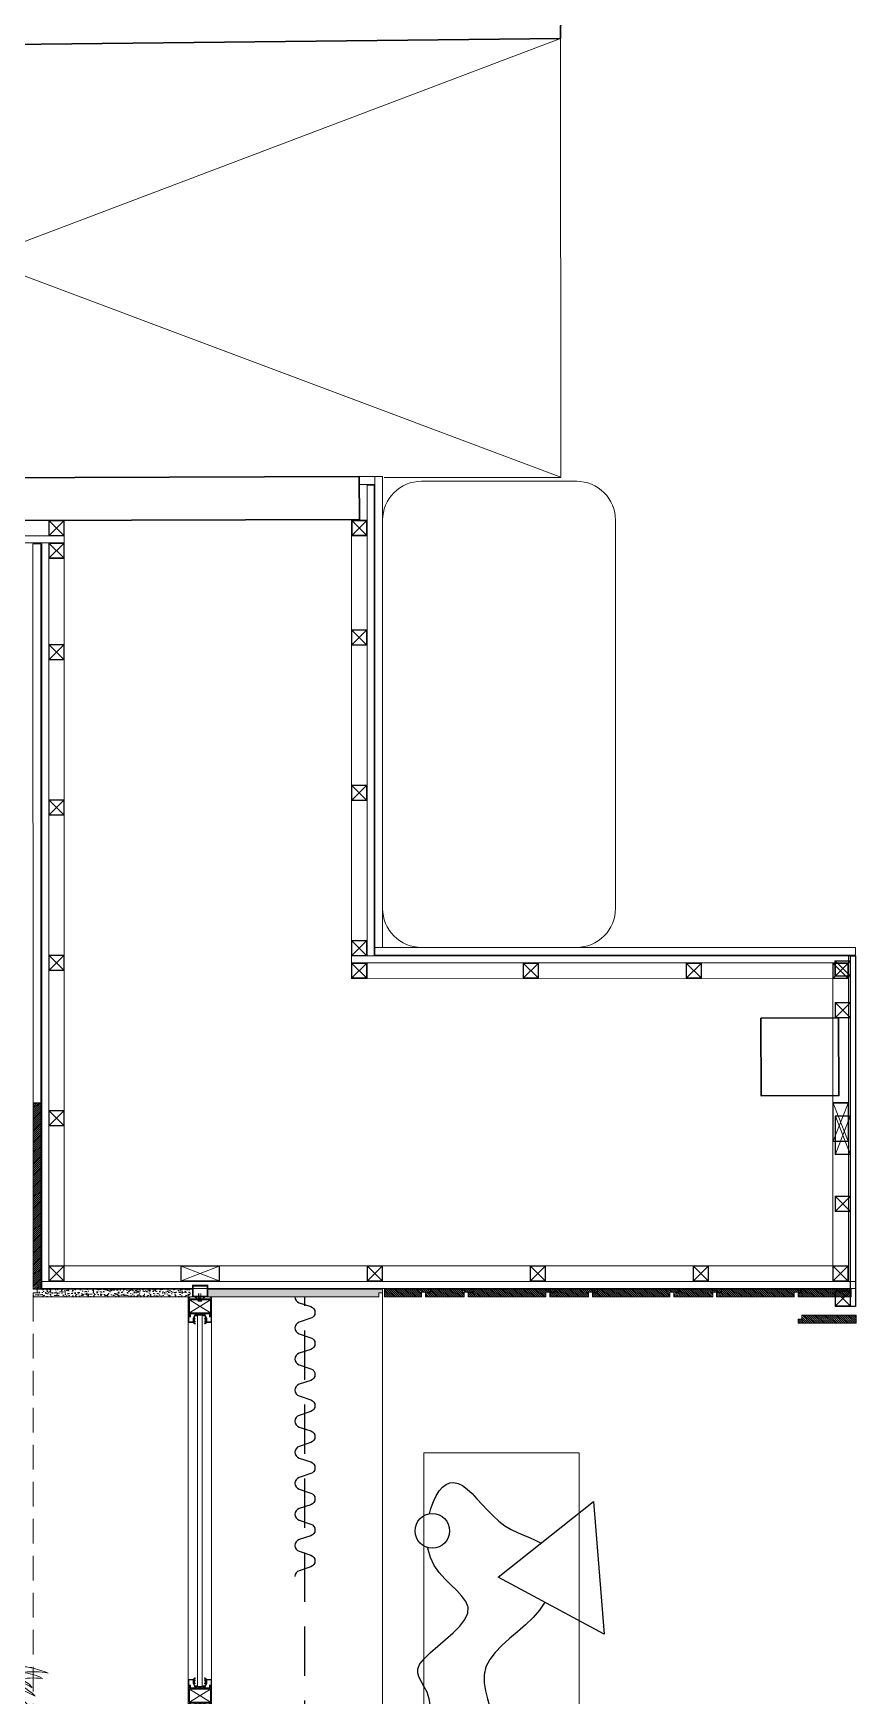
# Model space of a CAD drawing. Header units: centimetres. Extents: x 5488 to 20269, y -31398 to -19684.
# Drawn here: x 17131.7 to 17343.6, y -23240.3 to -22812.2 of the extents above; entities that cross this region are included whole.
import ezdxf

# ---------------------------------------------------------------- set-up
doc = ezdxf.new("R2010")
doc.units = ezdxf.units.CM
doc.set_wipeout_variables(frame=1)
doc.linetypes.add('HIDDEN', pattern=[9.525, 6.35, -3.175])
doc.linetypes.add('HIDDENX2', pattern=[19.05, 12.7, -6.35])
for name, color, linetype in [('0-LNS-VLF-PERDE', 10, 'Continuous'), ('GOR2', 113, 'Continuous'), ('xxx_Autoxxx_Auto_Duvar_Alcipan', 51, 'Continuous')]:
    doc.layers.add(name, color=color, linetype=linetype)
for name, color, linetype, lineweight in [('CRC_olcu_dıs', 201, 'Continuous', 20), ('xxx_Auto_DIMENSION_INTERIOR', 33, 'Continuous', 0), ('xxx_Auto_Dograma_Metal', 157, 'Continuous', 0), ('xxx_Auto_Duvar_Duvar Plan Kesit', 7, 'Continuous', 30), ('xxx_Auto_Element_Dograma Cam', 140, 'Continuous', 9), ('xxx_Auto_Element_Dograma Metal', 211, 'Continuous', 20), ('xxx_Auto_Kaplama_Ahşap', 34, 'Continuous', 0), ('xxx_Auto_Kaplama_Ahşap Tarama', 16, 'Continuous', 5), ('xxx_Auto_Kaplama_Aluminyum', 133, 'Continuous', 13), ('xxx_Auto_Kaplama_Doğal Taş', 43, 'Continuous', 13), ('xxx_Auto_Kaplama_Mermer', 43, 'Continuous', 13), ('xxx_Auto_Kaplama_Tavan Alcipan', 8, 'Continuous', 13), ('xxx_Auto_Konstruksiyon_Metal', 141, 'Continuous', 0), ('xxx_Auto_Merdiven_Merdiven', 163, 'Continuous', 15), ('xxx_Auto_Mobilya_Ahsap', 34, 'Continuous', 20), ('xxx_Auto_Tasiyici_Betonarme', 1, 'Continuous', 30), ('xxx_Auto_Tefris_Silik', 252, 'Continuous', 13), ('xxx_Auto_Tefris_Tefris', 32, 'Continuous', 15)]:
    doc.layers.add(name, color=color, linetype=linetype, lineweight=lineweight)
doc.layers.add('wipeout', color=7, linetype='Continuous', true_color=0xffffff)
doc.layers.add('xxx_Auto_Kaplama_Mermer Tarama', color=7, linetype='Continuous', lineweight=0, true_color=0xadadad)
doc.layers.add('xxx_Auto_LANDSCAPE', color=7, linetype='Continuous', lineweight=0, true_color=0x496639)
pattern_1 = [(135, (-4923.49118, -1944.45946), (-0.2499999996, -0.2499999996), [])]
pattern_2 = [(135, (-4827.79118, -1944.45946), (-0.2499999996, -0.2499999996), [])]
pattern_3 = [(320, (37552.2731, -17201.9551), (-0.15939086, -1.82184669), [0.1905, -2.0955]), (265, (37552.273, -17201.9551), (1.91056845, 0.35243421), [0.1524, -1.67640584]), (10.451445, (37552.2598, -17202.107), (1.75117752, -1.46941247), [0.16190009, -1.78090245]), (316.1842, (37552.781, -17201.9551), (-0.42042328, -2.7107904), [0.28575, -3.14325]), (6.635558, (37552.746, -17202.181), (2.47426125, -2.37404134), [0.24285023, -2.67135608]), (261.184151, (37552.781, -17201.955), (2.47426125, -2.37404134), [0.22859967, -2.51459732]), (291, (37552.6541, -17202.2091), (-1.02265198, -1.51614391), [0.1905, -2.0955]), (236, (37552.654, -17202.2091), (1.84187966, -0.61802028), [0.1524, -1.6764]), (341.451445, (37552.5689, -17202.3355), (0.81922769, -2.1341642), [0.16190009, -1.78089938]), (307.5, (37552.2731, -17201.9551), (0.845550389, -0.030886033), [0, -1.65608, 0, -1.7018, 0, -1.68275]), (277.5, (37552.2731, -17201.9551), (1.00180575, -0.668196625), [0, -0.97028, 0, -1.61798, 0, -0.64135]), (237.5, (37552.2731, -17201.3887), (-0.05728744, -1.355905952), [0, -0.635, 0, -1.9812, 0, -2.6289]), (227.5, (37552.2731, -17201.1347), (0.25426491, -1.481291814), [0, -0.8255, 0, -1.31572, 0, -1.8669])]

# ---------------------------------------------------------------- blocks, each defined once
blk = doc.blocks.new('dkm_20_20')
at = {"layer": 'xxx_Auto_Tasiyici_Betonarme'}
blk.add_lwpolyline([(-10, 10), (10, 10), (10, -10), (-10, -10)], close=True, dxfattribs=at)
blk = doc.blocks.new('A$Cb3d25d0a')
at = {"layer": 'xxx_Auto_Konstruksiyon_Metal', "lineweight": 20}
h = blk.add_hatch(color=256, dxfattribs=at)
h.dxf.hatch_style = 1
h.paths.add_polyline_path([(2, 2), (2, -2), (-2, -2), (-2, 2)])
h.paths.add_polyline_path([(1.88, 1.88), (-1.88, 1.88), (-1.88, -1.88), (1.88, -1.88)], flags=16)
for points in [[(2, -2), (2, 2), (-2, 2), (-2, -2)], [(1.88, -1.88), (1.88, 1.88), (-1.88, 1.88), (-1.88, -1.88)]]:
    blk.add_lwpolyline(points, close=True, dxfattribs=at)
for points in [[(1.88, -1.88), (-1.88, 1.88)], [(1.88, 1.88), (-1.88, -1.88)]]:
    blk.add_lwpolyline(points, dxfattribs=at)
blk = doc.blocks.new('2411-X')
for p, q in [((1.5, 17), (0, 17)), ((0, 17), (0, 0)), ((0, 0), (15, 0)), ((1.5, 16.5), (1.5, 17)), ((4.1, 16.5), (1.5, 16.5)), ((1.5, 1.5), (1.5, 15)), ((1.5, 15), (4.6, 15)), ((12.5, 1.5), (1.5, 1.5)), ((3.1, 19.8), (4.8, 21.6)), ((4.1, 19.2), (3.1, 19.8)), ((4.1, 19.2), (4.1, 16.5)), ((5.6, 16), (5.6, 21.2)), ((17.5, 21.5), (12.5, 10.1)), ((12.5, 9.5), (12.5, 10.1)), ((12.5, 9.5), (12.5, 1.5)), ((18, 19.2), (14, 9.5)), ((14, 1.5), (14, 9.5)), ((15, 1.5), (14, 1.5)), ((15, 1.5), (15, 0)), ((19, 19.2), (18, 19.2)), ((19, 19.2), (18.5, 21.5))]:
    blk.add_line(p, q)
for centre, radius, start, end in [((4.6, 16), 1, 270, 0), ((5.1, 21.2), 0.498, 359.4768, 127.3931), ((18, 21.5), 0.5, 0, 180)]:
    blk.add_arc(centre, radius, start, end)
blk = doc.blocks.new('Alm frame 1')
at = {"layer": 'xxx_Auto_Element_Dograma Metal'}
for p, q in [((5460.98, -20303.61), (5457.63, -20298.16)), ((5457.63, -20303.61), (5460.98, -20298.16)), ((5457.72, -20300.68), (5455.94, -20300.68)), ((5457.72, -20301.2), (5455.94, -20301.2)), ((5457.72, -20300.64), (5455.97, -20300.64)), ((5457.72, -20301.24), (5455.97, -20301.24)), ((5457.05, -20300.64), (5457.13, -20301.24)), ((5457.15, -20300.64), (5457.23, -20301.24)), ((5457.24, -20300.64), (5457.32, -20301.24)), ((5457.34, -20300.64), (5457.42, -20301.24)), ((5457.44, -20300.64), (5457.52, -20301.24)), ((5457.54, -20300.64), (5457.62, -20301.24)), ((5457.64, -20300.64), (5457.72, -20301.24)), ((5457.92, -20300.44), (5457.72, -20300.64)), ((5457.72, -20301.24), (5457.72, -20300.64)), ((5457.92, -20301.44), (5457.72, -20301.24)), ((5457.92, -20300.44), (5457.92, -20301.44)), ((5457.92, -20300.44), (5457.97, -20300.44)), ((5457.92, -20301.44), (5457.97, -20301.44)), ((5457.97, -20300.44), (5457.97, -20301.44)), ((5461.25, -20301.68), (5461.25, -20300.1)), ((5461.25, -20301.68), (5461.58, -20300.1)), ((5461.58, -20301.68), (5461.25, -20300.1)), ((5461.58, -20300.1), (5461.25, -20300.1)), ((5461.25, -20301.68), (5461.58, -20301.68)), ((5461.58, -20301.68), (5461.58, -20300.1))]:
    blk.add_line(p, q, dxfattribs=at)
blk.add_lwpolyline([(5456.84, -20299.03, 0.414214), (5456.64, -20298.83), (5454.04, -20298.83, 0.414214), (5453.84, -20299.03), (5453.84, -20302.63, 0.414214), (5454.04, -20302.83), (5456.64, -20302.83, 0.414214), (5456.84, -20302.63)], format="xyb", close=True, dxfattribs=at)
for points in [[(5456.64, -20299.03), (5456.64, -20302.63), (5454.04, -20302.63), (5454.04, -20299.03)], [(5460.98, -20298.16), (5457.63, -20298.16), (5457.63, -20303.61), (5460.98, -20303.61)], [(5463.09, -20299.3), (5462.99, -20299.28), (5462.83, -20299.32), (5462.67, -20299.4), (5462.34, -20299.62), (5462.3, -20299.66), (5462.32, -20299.68), (5462.34, -20299.68), (5462.75, -20299.49), (5462.85, -20299.48), (5462.97, -20299.51), (5463.02, -20299.56), (5463.07, -20299.59), (5463.11, -20299.64), (5463.15, -20299.67), (5463.2, -20299.69), (5463.22, -20299.67), (5463.2, -20299.64), (5463.17, -20299.61), (5463.16, -20299.58), (5463.17, -20299.56), (5463.28, -20299.58), (5463.42, -20299.6), (5463.56, -20299.64), (5463.72, -20299.67), (5463.77, -20299.69), (5463.8, -20299.69), (5463.82, -20299.67), (5463.82, -20299.64), (5463.8, -20299.6), (5463.5, -20299.2), (5463.44, -20299.2), (5463.44, -20299.42), (5463.22, -20299.42), (5463.12, -20299.33), (5463.11, -20299.32)], [(5463.1, -20302.48), (5463, -20302.5), (5462.84, -20302.46), (5462.68, -20302.38), (5462.35, -20302.16), (5462.31, -20302.12), (5462.33, -20302.1), (5462.35, -20302.1), (5462.76, -20302.29), (5462.86, -20302.3), (5462.98, -20302.27), (5463.03, -20302.22), (5463.08, -20302.19), (5463.12, -20302.14), (5463.16, -20302.11), (5463.21, -20302.09), (5463.23, -20302.11), (5463.21, -20302.14), (5463.18, -20302.17), (5463.17, -20302.2), (5463.18, -20302.22), (5463.29, -20302.2), (5463.43, -20302.18), (5463.57, -20302.14), (5463.73, -20302.11), (5463.78, -20302.09), (5463.81, -20302.09), (5463.83, -20302.11), (5463.83, -20302.14), (5463.81, -20302.18), (5463.51, -20302.58), (5463.45, -20302.58), (5463.45, -20302.36), (5463.23, -20302.36), (5463.13, -20302.45), (5463.12, -20302.46)]]:
    blk.add_lwpolyline(points, close=True, dxfattribs=at)
blk.add_lwpolyline([(5457.34, -20301.28), (5457.34, -20301.69), (5456.84, -20301.69), (5456.84, -20301.99, 0.414214), (5456.94, -20302.09), (5457.04, -20302.09), (5457.04, -20301.89), (5457.34, -20301.89), (5457.34, -20303.69), (5457.04, -20303.69), (5457.04, -20303.49), (5456.94, -20303.49, 0.414214), (5456.84, -20303.59), (5456.84, -20303.89), (5459.29, -20303.89), (5461.74, -20303.89), (5461.74, -20303.59, 0.414214), (5461.64, -20303.49), (5461.54, -20303.49), (5461.54, -20303.69), (5461.24, -20303.69), (5461.24, -20301.89), (5461.54, -20301.89), (5461.54, -20302.09), (5461.64, -20302.09, 0.414214), (5461.74, -20301.99), (5461.74, -20301.69), (5461.24, -20301.69), (5461.24, -20300.92), (5461.21, -20300.89), (5461.24, -20300.86), (5461.24, -20300.09), (5461.74, -20300.09), (5461.74, -20299.79, 0.414214), (5461.64, -20299.69), (5461.54, -20299.69), (5461.54, -20299.89), (5461.24, -20299.89), (5461.24, -20298.09), (5461.54, -20298.09), (5461.54, -20298.29), (5461.64, -20298.29, 0.414214), (5461.74, -20298.19), (5461.74, -20297.89), (5459.29, -20297.89), (5456.84, -20297.89), (5456.84, -20298.19, 0.414214), (5456.94, -20298.29), (5457.04, -20298.29), (5457.04, -20298.09), (5457.34, -20298.09), (5457.34, -20299.89), (5457.04, -20299.89), (5457.04, -20299.69), (5456.94, -20299.69, 0.414214), (5456.84, -20299.79), (5456.84, -20300.09), (5457.34, -20300.09), (5457.34, -20300.57)], format="xyb", dxfattribs=at)
blk.add_lwpolyline([(5457.54, -20301.43), (5457.54, -20303.69), (5459.29, -20303.69), (5461.04, -20303.69), (5461.04, -20300.89), (5461.04, -20298.09), (5459.29, -20298.09), (5457.54, -20298.09), (5457.54, -20301.43)], dxfattribs=at)
at = {"layer": 'xxx_Auto_Element_Dograma Metal', "rotation": 90}
for p, xscale, yscale, zscale in [((5463.44, -20297.89, -0.3), -0.1000000000058208, 0.0999999999985448, 0.1000000000000227), ((5463.44, -20303.89, -0.3), 0.1000000000058208, 0.1000000000058208, 0.1000000000058208)]:
    blk.add_blockref('2411-X', p, dxfattribs=dict(at, xscale=xscale, yscale=yscale, zscale=zscale))
blk = doc.blocks.new('4X10 PROFİL')
at = {"layer": 'xxx_Auto_Konstruksiyon_Metal'}
h = blk.add_hatch(color=256, dxfattribs=at)
h.dxf.hatch_style = 1
h.paths.add_polyline_path([(6769.8, -31068.3), (6669.8, -31068.3), (6669.8, -31108.3), (6769.8, -31108.3)])
h.paths.add_polyline_path([(6768.8, -31107.3), (6670.8, -31107.3), (6670.8, -31069.3), (6768.8, -31069.3)], flags=16)
for p, q in [((6670.8, -31069.3), (6768.8, -31107.3)), ((6768.8, -31069.3), (6670.8, -31107.3))]:
    blk.add_line(p, q, dxfattribs=at)
for points in [[(6669.8, -31068.3), (6769.8, -31068.3), (6769.8, -31108.3), (6669.8, -31108.3)], [(6670.8, -31069.3), (6768.8, -31069.3), (6768.8, -31107.3), (6670.8, -31107.3)]]:
    blk.add_lwpolyline(points, close=True, dxfattribs=at)
blk = doc.blocks.new('ALU TRIM5')
at = {"layer": 'xxx_Auto_Element_Dograma Metal'}
for p, q in [((6039.93, -20381.65), (6036.58, -20376.2)), ((6036.58, -20381.65), (6039.93, -20376.2)), ((6035.96, -20379.72), (6035.96, -20378.15)), ((6036.29, -20379.72), (6035.96, -20378.15)), ((6035.96, -20379.72), (6036.29, -20378.15)), ((6035.96, -20378.15), (6036.29, -20378.15)), ((6036.29, -20379.72), (6035.96, -20379.72)), ((6036.29, -20379.72), (6036.29, -20378.15)), ((6040.2, -20379.72), (6040.2, -20378.14)), ((6040.2, -20379.72), (6040.54, -20378.14)), ((6040.54, -20379.72), (6040.2, -20378.14)), ((6040.54, -20378.14), (6040.2, -20378.14)), ((6040.2, -20379.72), (6040.54, -20379.72)), ((6040.54, -20379.72), (6040.54, -20378.14))]:
    blk.add_line(p, q, dxfattribs=at)
blk.add_lwpolyline([(6036.29, -20379.73), (6036.29, -20379.73), (6035.79, -20379.73), (6035.79, -20380.03, 0.414214), (6035.89, -20380.13), (6035.99, -20380.13), (6035.99, -20379.93), (6036.29, -20379.93), (6036.29, -20381.73), (6035.99, -20381.73), (6035.99, -20381.53), (6035.89, -20381.53, 0.414214), (6035.79, -20381.63), (6035.79, -20381.93), (6038.24, -20381.93), (6040.69, -20381.93), (6040.69, -20381.63, 0.414214), (6040.59, -20381.53), (6040.49, -20381.53), (6040.49, -20381.73), (6040.19, -20381.73), (6040.19, -20379.93), (6040.49, -20379.93), (6040.49, -20380.13), (6040.59, -20380.13, 0.414214), (6040.69, -20380.03), (6040.69, -20379.73), (6040.19, -20379.73), (6040.19, -20378.96), (6040.16, -20378.93), (6040.19, -20378.9), (6040.19, -20378.13), (6040.69, -20378.13), (6040.69, -20377.83, 0.414214), (6040.59, -20377.73), (6040.49, -20377.73), (6040.49, -20377.93), (6040.19, -20377.93), (6040.19, -20376.13), (6040.49, -20376.13), (6040.49, -20376.33), (6040.59, -20376.33, 0.414214), (6040.69, -20376.23), (6040.69, -20375.93), (6038.24, -20375.93), (6035.79, -20375.93), (6035.79, -20376.23, 0.414214), (6035.89, -20376.33), (6035.99, -20376.33), (6035.99, -20376.13), (6036.29, -20376.13), (6036.29, -20377.93), (6035.99, -20377.93), (6035.99, -20377.73), (6035.89, -20377.73, 0.414214), (6035.79, -20377.83), (6035.79, -20378.13), (6036.29, -20378.13), (6036.29, -20379.73)], format="xyb", dxfattribs=at)
blk.add_lwpolyline([(6036.49, -20379.47), (6036.49, -20381.73), (6038.24, -20381.73), (6039.99, -20381.73), (6039.99, -20378.93), (6039.99, -20376.13), (6038.24, -20376.13), (6036.49, -20376.13), (6036.49, -20379.47)], dxfattribs=at)
for points in [[(6039.93, -20376.2), (6036.58, -20376.2), (6036.58, -20381.65), (6039.93, -20381.65)], [(6034.44, -20380.52), (6034.54, -20380.54), (6034.7, -20380.5), (6034.86, -20380.42), (6035.19, -20380.2), (6035.23, -20380.16), (6035.21, -20380.14), (6035.19, -20380.14), (6034.78, -20380.33), (6034.68, -20380.34), (6034.56, -20380.31), (6034.51, -20380.26), (6034.46, -20380.23), (6034.42, -20380.18), (6034.38, -20380.15), (6034.33, -20380.13), (6034.31, -20380.15), (6034.33, -20380.18), (6034.36, -20380.21), (6034.37, -20380.24), (6034.36, -20380.26), (6034.25, -20380.24), (6034.11, -20380.22), (6033.97, -20380.18), (6033.81, -20380.15), (6033.76, -20380.13), (6033.73, -20380.13), (6033.71, -20380.15), (6033.71, -20380.18), (6033.73, -20380.22), (6034.03, -20380.62), (6034.09, -20380.62), (6034.09, -20380.4), (6034.31, -20380.4), (6034.41, -20380.49), (6034.42, -20380.5)], [(6034.45, -20377.35), (6034.55, -20377.33), (6034.71, -20377.37), (6034.87, -20377.45), (6035.2, -20377.67), (6035.24, -20377.71), (6035.22, -20377.73), (6035.2, -20377.73), (6034.79, -20377.54), (6034.69, -20377.53), (6034.57, -20377.56), (6034.52, -20377.61), (6034.47, -20377.64), (6034.43, -20377.69), (6034.39, -20377.72), (6034.34, -20377.74), (6034.32, -20377.72), (6034.34, -20377.69), (6034.37, -20377.66), (6034.38, -20377.63), (6034.37, -20377.61), (6034.26, -20377.63), (6034.12, -20377.65), (6033.98, -20377.69), (6033.82, -20377.72), (6033.77, -20377.74), (6033.74, -20377.74), (6033.72, -20377.72), (6033.72, -20377.69), (6033.74, -20377.65), (6034.04, -20377.25), (6034.1, -20377.25), (6034.1, -20377.47), (6034.32, -20377.47), (6034.42, -20377.38), (6034.43, -20377.37)], [(6042.05, -20377.34), (6041.95, -20377.32), (6041.79, -20377.36), (6041.63, -20377.44), (6041.3, -20377.66), (6041.26, -20377.7), (6041.28, -20377.72), (6041.3, -20377.72), (6041.71, -20377.53), (6041.81, -20377.52), (6041.93, -20377.55), (6041.98, -20377.6), (6042.03, -20377.63), (6042.07, -20377.68), (6042.11, -20377.71), (6042.16, -20377.73), (6042.18, -20377.71), (6042.16, -20377.68), (6042.13, -20377.65), (6042.12, -20377.62), (6042.13, -20377.6), (6042.24, -20377.62), (6042.38, -20377.64), (6042.52, -20377.68), (6042.68, -20377.71), (6042.73, -20377.73), (6042.76, -20377.73), (6042.78, -20377.71), (6042.78, -20377.68), (6042.76, -20377.64), (6042.46, -20377.24), (6042.4, -20377.24), (6042.4, -20377.46), (6042.18, -20377.46), (6042.08, -20377.37), (6042.07, -20377.36)], [(6042.05, -20380.52), (6041.95, -20380.54), (6041.79, -20380.5), (6041.63, -20380.42), (6041.3, -20380.2), (6041.26, -20380.16), (6041.28, -20380.14), (6041.3, -20380.14), (6041.71, -20380.33), (6041.81, -20380.34), (6041.93, -20380.31), (6041.98, -20380.26), (6042.03, -20380.23), (6042.07, -20380.18), (6042.11, -20380.15), (6042.16, -20380.13), (6042.18, -20380.15), (6042.16, -20380.18), (6042.13, -20380.21), (6042.12, -20380.24), (6042.13, -20380.26), (6042.24, -20380.24), (6042.38, -20380.22), (6042.52, -20380.18), (6042.68, -20380.15), (6042.73, -20380.13), (6042.76, -20380.13), (6042.78, -20380.15), (6042.78, -20380.18), (6042.76, -20380.22), (6042.46, -20380.62), (6042.4, -20380.62), (6042.4, -20380.4), (6042.18, -20380.4), (6042.08, -20380.49), (6042.07, -20380.5)]]:
    blk.add_lwpolyline(points, close=True, dxfattribs=at)
for p, xscale, yscale, zscale, rotation in [((6034.1, -20375.94, -0.3), 0.1000000000058208, 0.1000000000058208, 0.1000000000058208, 270), ((6042.4, -20375.93, -0.3), -0.1000000000058208, 0.0999999999985448, 0.1000000000000227, 90), ((6034.1, -20381.94, -0.3), -0.1000000000058208, 0.1000000000058208, 0.1000000000058208, 270), ((6042.4, -20381.93, -0.3), 0.1000000000058208, 0.1000000000058208, 0.1000000000058208, 90)]:
    blk.add_blockref('2411-X', p, dxfattribs=dict(at, xscale=xscale, yscale=yscale, zscale=zscale, rotation=rotation))
blk = doc.blocks.new('*U53')
at = {"layer": '0-LNS-VLF-PERDE', "ltscale": 4}
blk.add_lwpolyline([(653.95, 3.42, -0.322823), (652.45, 4.5), (651.45, 7.5, 0.720759), (648.45, 7.5), (647.45, 4.5, -0.720759), (644.45, 4.5), (643.45, 7.5, 0.322823), (641.95, 8.58, 0.322823), (640.45, 7.5), (639.45, 4.5, -0.720759), (636.45, 4.5), (635.45, 7.5, 0.720759), (632.45, 7.5), (631.45, 4.5, -0.720759), (628.45, 4.5), (627.45, 7.5, 0.322823), (625.95, 8.58, 0.322823), (624.45, 7.5), (623.45, 4.5, -0.720759), (620.45, 4.5), (619.45, 7.5, 0.720759), (616.45, 7.5), (615.45, 4.5, -0.720759), (612.45, 4.5), (611.45, 7.5, 0.322823), (609.95, 8.58, 0.322823), (608.45, 7.5), (607.45, 4.5, -0.720759), (604.45, 4.5), (603.45, 7.5, 0.720759), (600.45, 7.5), (599.45, 4.5, -0.322823), (597.95, 3.42, -0.322823), (596.45, 4.5), (595.45, 7.5, 0.720759), (592.45, 7.5), (591.45, 4.5, -0.720759), (588.45, 4.5), (587.45, 7.5, 0.322823), (585.95, 8.58, 0.322823), (584.45, 7.5), (583.45, 4.5, -0.322823), (581.95, 3.42, -0.322823)], format="xyb", dxfattribs=at)
at = {"layer": '0-LNS-VLF-PERDE', "linetype": 'HIDDENX2'}
blk.add_lwpolyline([(-167.48, 6), (653.95, 6)], dxfattribs=at)
blk = doc.blocks.new('A$Ce26710d8')
at = {"layer": 'GOR2'}
for points in [[(0.21, 24.05), (1.49, 24.71), (3.2, 25.43), (4.8, 25.91), (6.24, 26.17), (7.54, 26.19), (8.66, 25.97), (9.62, 25.51), (10.38, 24.8), (10.94, 23.84), (11.3, 22.62), (11.45, 21.14), (11.43, 19.45), (11.3, 17.6), (11.12, 15.63), (10.94, 13.59), (10.82, 11.54), (10.81, 9.51), (10.97, 7.57), (11.33, 5.74), (11.85, 4.02), (12.43, 2.39), (13.01, 0.84), (13.51, -0.66), (13.85, -2.13), (13.86, -2.27)], [(-30.07, -0.13), (-28.28, -0.02), (-26.08, -0.17), (-23.6, -0.46), (-21, -0.79), (-18.41, -1.06), (-15.97, -1.16), (-13.82, -1), (-12.12, -0.46), (-10.94, 0.53), (-10.23, 1.91), (-9.85, 3.62), (-9.69, 5.57), (-9.62, 7.68), (-9.54, 9.88), (-9.31, 12.1), (-8.82, 14.24), (-7.98, 16.26), (-6.82, 18.11), (-6.52, 18.47)], [(3.29, -13.26), (0.92, -13.61), (-1.66, -13.66), (-4.33, -13.48), (-7.04, -13.16), (-9.73, -12.82), (-12.35, -12.55), (-14.84, -12.46), (-17.14, -12.65), (-19.21, -13.23), (-21.01, -14.26), (-22.54, -15.65), (-23.87, -17.27), (-25.02, -19), (-26.03, -20.7), (-26.95, -22.26), (-27.81, -23.54), (-28.65, -24.42), (-29.51, -24.81), (-30.42, -24.76), (-31.41, -24.38), (-32.52, -23.75), (-33.76, -22.99), (-35.18, -22.17), (-36.8, -21.41), (-38.65, -20.8), (-40.74, -20.4), (-42.95, -20.18), (-45.14, -20.09), (-47.19, -20.05), (-48.95, -20.01), (-50.28, -19.91), (-51.04, -19.69), (-51.11, -19.27), (-50.39, -18.62), (-49, -17.76), (-47.11, -16.7), (-44.91, -15.48), (-42.56, -14.13), (-40.24, -12.67), (-38.11, -11.13), (-36.37, -9.55), (-35.11, -7.95), (-34.26, -6.38), (-33.69, -4.88), (-33.25, -3.5), (-32.81, -2.29), (-32.22, -1.3), (-31.35, -0.56), (-30.07, -0.13)]]:
    blk.add_lwpolyline(points, dxfattribs=at)
blk.add_lwpolyline([(7.47, -30.12), (0, 0), (30.94, -5.06)], close=True, dxfattribs=at)
blk.add_circle((-2.57, 20.55), 4.46, dxfattribs=at)
blk = doc.blocks.new('palm_plan')
at = {"color": 0}
for p, q in [((-46.8, 87.5), (-62.2, 94.7)), ((-62.2, 94.7), (-53, 84)), ((-35.7, 74.4), (-53, 99)), ((-53, 99), (-46.8, 87.5)), ((-23.8, 73.3), (-39.9, 97.8)), ((-39.9, 97.8), (-36.5, 80.5)), ((-22.3, 78.2), (-29.6, 95.9)), ((-29.6, 95.9), (-23.8, 73.3)), ((-53, 84), (-70.3, 86.7)), ((-70.3, 86.7), (-48.4, 79.8)), ((-36.5, 80.5), (-41.8, 90.5)), ((-41.8, 90.5), (-35.7, 74.4)), ((-21.9, 91.7), (-22.3, 78.2)), ((-16.1, 54.8), (-21.9, 91.7)), ((-13.8, 72.1), (-16.9, 87.5)), ((-16.9, 87.5), (-16.1, 54.8)), ((-12.3, 92.1), (-13.8, 72.1)), ((-11.5, 71.7), (-12.3, 92.1)), ((-36.9, 60.2), (-62.6, 77.1)), ((-62.6, 77.1), (-41.5, 57.5)), ((-48.4, 79.8), (-41.8, 74.8)), ((-35.7, 64.8), (-46.1, 75.6)), ((-46.1, 75.6), (-36.9, 60.2)), ((-41.8, 74.8), (-35.7, 64.8)), ((-10.4, 53.3), (-11.5, 71.7)), ((-5.4, 77.1), (-8.8, 60.6)), ((-3.1, 37.6), (-5.4, 77.1)), ((2.3, 70.2), (-1.2, 53.7)), ((2.3, 53.7), (2.3, 70.2)), ((36.2, 67.8), (44.9, 77.2)), ((-41.5, 57.5), (-64.1, 62.1)), ((-64.1, 62.1), (-49.1, 53.7)), ((-8.8, 60.6), (-10.4, 53.3)), ((-1.9, 66), (-3.1, 37.6)), ((-1.2, 53.7), (-1.9, 66)), ((30.3, 58.6), (36.2, 67.8)), ((-31, 42.6), (-66.4, 52.4)), ((-66.4, 52.4), (-42.8, 48.3)), ((-42.8, 48.3), (-54.9, 53.6)), ((-54.9, 53.6), (-46.6, 53.2)), ((-46.6, 53.2), (-50, 54)), ((5.4, 34.9), (2.3, 53.7)), ((-89.2, 34), (-98.4, 35.6)), ((-98.4, 35.6), (-83, 29.4)), ((-29.1, 40.3), (-58.4, 46)), ((-58.4, 46), (-31, 42.6)), ((-27.9, 38.7), (-50, 41)), ((-50, 41), (-29.1, 40.3)), ((-35.9, 38.4), (-22.6, 36.8)), ((-35.4, 37.1), (-18.5, 31.7)), ((-22.6, 36.8), (-27.9, 38.7)), ((13.1, 18.4), (5.4, 34.9)), ((-80.7, 22.5), (-102.2, 28.7)), ((-102.2, 28.7), (-93, 21.8)), ((-72.3, 25.6), (-89.2, 34)), ((-77.7, 24.8), (-88.4, 28.7)), ((-88.4, 28.7), (-80.7, 22.5)), ((-83, 29.4), (-77.7, 24.8)), ((-58.5, 18.7), (-72.3, 25.6)), ((-48.5, 14.1), (-69.2, 33.3)), ((-69.2, 33.3), (-58.5, 18.7)), ((-18.5, 31.7), (-49.3, 31.7)), ((-49.3, 31.7), (-17, 28.7)), ((-17, 28.7), (-40.8, 26.4)), ((-40.8, 26.4), (-18.4, 17.2)), ((-106.1, 19.5), (-116.8, 7.2)), ((-116.8, 7.2), (-105.3, 15.6)), ((-112.2, 5.6), (-89.9, 17.9)), ((-96.9, 16.4), (-112.2, 5.6)), ((-93, 21.8), (-111.4, 19.5)), ((-111.4, 19.5), (-106.1, 19.5)), ((-105.3, 15.6), (-96.9, 16.4)), ((-81.5, 17.2), (-100.7, 4.9)), ((-100.7, 4.9), (-86.1, 12.6)), ((-89.9, 17.9), (-97.6, 11.8)), ((-97.6, 11.8), (-81.5, 17.2)), ((-65.4, 13.3), (-86.9, 4.9)), ((-86.1, 12.6), (-73.1, 14.9)), ((-73.1, 14.9), (-65.4, 13.3)), ((-35.4, 10.3), (-53.1, 22.5)), ((-53.1, 22.5), (-48.5, 14.1)), ((-27, 5.6), (-37.7, 18.7)), ((-37.7, 18.7), (-35.4, 10.3)), ((-17.8, 4.1), (-30.8, 14.9)), ((-30.8, 14.9), (-27, 5.6)), ((-80.7, 0.3), (-96.9, -6.6)), ((-73.8, 6.4), (-93.8, -1.3)), ((-93.8, -1.3), (-80, 3.3)), ((-86.9, 4.9), (-71.5, 7.9)), ((-63.8, 3.3), (-80.7, 0.3)), ((-80, 3.3), (-66.9, 4.1)), ((-56.2, 8.7), (-73.8, 6.4)), ((-71.5, 7.9), (-56.2, 8.7)), ((-66.9, 4.1), (-51.6, 5.6)), ((-42.3, 4.1), (-63.8, 3.3)), ((-51.6, 5.6), (-42.3, 4.1)), ((-96.9, -6.6), (-73.8, -2.8)), ((-50.8, -4.3), (-74.6, -8.2)), ((-74.6, -8.2), (-47, -7.4)), ((-73.8, -2.8), (-47, -1.3)), ((-29.3, -3.6), (-50.8, -4.3)), ((-47, -1.3), (-29.3, -3.6)), ((-47, -7.4), (-33.9, -11.2)), ((-33.9, -11.2), (-27.7, -13.8)), ((-44.6, -17.4), (-78.4, -18.1)), ((-78.4, -18.1), (-53.1, -21.2)), ((-53.1, -21.2), (-76.1, -21.2)), ((-76.1, -21.2), (-68.4, -25)), ((-59.2, -35), (-46.2, -22)), ((-27.7, -13.8), (-57.7, -16.6)), ((-57.7, -16.6), (-44.6, -17.4)), ((-46.2, -22), (-54.6, -31.2)), ((-53.9, -35), (-36.2, -20.4)), ((-31.6, -18.9), (-40, -26.6)), ((-36.2, -20.4), (-31.6, -18.9)), ((-30.1, -27.6), (-12.9, -19.5)), ((29.2, -13.5), (45.4, -18.6)), ((29.2, -13.5), (40.2, -14.9)), ((40.2, -14.9), (35.5, -12.8)), ((35.5, -12.8), (62, -21.6)), ((45.4, -18.6), (35.6, -20.4)), ((35.6, -20.4), (52.4, -22.3)), ((52.4, -22.3), (44, -25)), ((62, -21.6), (53.1, -16.9)), ((53.1, -16.9), (79.5, -27.7)), ((79.5, -27.7), (70.8, -20.2)), ((70.8, -20.2), (93.5, -34.5)), ((129.2, -23.5), (107, -22)), ((-89.2, -31.9), (-105.3, -35)), ((-80.7, -29.6), (-102.2, -29.6)), ((-102.2, -29.6), (-89.2, -31.9)), ((-76.1, -28.1), (-90.7, -25)), ((-90.7, -25), (-80.7, -29.6)), ((-90.7, -54.9), (-73.1, -32.7)), ((-68.4, -25), (-82.3, -23.5)), ((-82.3, -23.5), (-76.1, -28.1)), ((-75.4, -44.2), (-67.7, -28.1)), ((-73.1, -32.7), (-75.4, -44.2)), ((-60, -25.8), (-70.8, -55.7)), ((-70.8, -55.7), (-60, -31.2)), ((-67.7, -28.1), (-60, -25.8)), ((-54.6, -31.2), (-62.3, -45.7)), ((-60, -31.2), (-52.3, -25)), ((-52.3, -25), (-59.2, -35)), ((-40, -26.6), (-44.6, -37.3)), ((-44.6, -37.3), (-30.1, -27.6)), ((25.2, -35.4), (20.9, -26.3)), ((40.7, -40.9), (29.1, -27.4)), ((29.1, -27.4), (40.2, -45.8)), ((49, -41), (42.7, -34.1)), ((42.7, -34.1), (53.8, -52.5)), ((44, -25), (64, -33)), ((64, -33), (54.4, -33.8)), ((54.4, -33.8), (81.8, -40.7)), ((93.5, -34.5), (82.2, -27.4)), ((93.5, -34.5), (87.4, -26.6)), ((87.4, -26.6), (109.6, -33.9)), ((109.6, -33.9), (102.2, -28.7)), ((102.2, -28.7), (126.1, -29.8)), ((116.4, -27), (129.2, -23.5)), ((126.1, -29.8), (116.4, -27)), ((-93, -40.4), (-106.1, -51.1)), ((-106.1, -51.1), (-97.6, -44.2)), ((-105.3, -35), (-86.9, -35)), ((-86.9, -35), (-103.8, -39.6)), ((-103.8, -39.6), (-93, -40.4)), ((-97.6, -44.2), (-101.5, -59.5)), ((-101.5, -59.5), (-91.5, -44.2)), ((-91.5, -44.2), (-82.3, -36.5)), ((-82.3, -36.5), (-90.7, -54.9)), ((-62.3, -45.7), (-53.9, -35)), ((33.5, -43.9), (25.2, -35.4)), ((50, -67.8), (33.5, -43.9)), ((40.2, -45.8), (50, -67.8)), ((54.1, -64.2), (40.7, -40.9)), ((56.1, -54.7), (49, -41)), ((61.8, -56.4), (54.1, -43.2)), ((54.1, -43.2), (61.8, -59.2)), ((81.8, -40.7), (63.7, -39.6)), ((63.7, -39.6), (77, -47.4)), ((-21.1, -57.5), (-24, -68)), ((53.8, -52.5), (60.5, -68.3)), ((62.6, -66), (56.1, -54.7)), ((67.7, -71), (61.8, -56.4)), ((63, -48.4), (67.7, -71)), ((77, -47.4), (93.3, -57)), ((88.4, -59.3), (79.1, -56.2)), ((79.1, -56.2), (96, -70.8)), ((86.1, -54.3), (79.3, -52.4)), ((79.3, -52.4), (88.4, -59.3)), ((99.6, -63.8), (86.1, -54.3)), ((93.3, -57), (99.6, -63.8)), ((-24, -68), (-25.1, -80.8)), ((63.5, -85.6), (54.1, -64.2)), ((60.5, -68.3), (63.5, -85.6)), ((61.8, -59.2), (66.3, -80.1)), ((66.3, -80.1), (62.6, -66)), ((79.3, -76.2), (75, -59.8)), ((75, -59.8), (75.2, -82.5)), ((80.3, -66.4), (79.3, -76.2)), ((82.2, -91.8), (80.3, -66.4)), ((96, -70.8), (85.2, -66.9)), ((85.2, -66.9), (93.3, -83.6)), ((82.8, -73), (82.2, -91.8)), ((86.7, -80.5), (82.8, -73)), ((95, -95.3), (86.7, -80.5)), ((93.3, -83.6), (90.4, -79.1)), ((90.4, -79.1), (95, -95.3))]:
    blk.add_line(p, q, dxfattribs=at)
for points in [[(56.1, 74.5), (75.6, 78.9), (59.7, 72.5), (48.6, 69.3), (66.9, 71.7), (46.6, 62.5)], [(-15.5, -87.3), (-5.7, -104.7), (-11.6, -88.6), (-16.8, -78.2), (-6.2, -93.4), (-13.1, -72.2)]]:
    blk.add_lwpolyline(points, dxfattribs=at)
for centre, radius, start, end in [((99.2, 53.3), 81.8, 133.8194, 142.415), ((64.9, 79.9), 34.2, 126.9529, 151.8694), ((83, 82.6), 50.1, 143.6631, 162.8704), ((90.5, 79.1), 54, 149.0425, 166.4484), ((85.8, 51.5), 56.2, 125.181, 155.2139), ((80.4, 33.3), 61.9, 99.5706, 137.5209), ((69.1, 57.7), 42.8, 111.98, 140.9278), ((60, 75.9), 25.5, 120.6823, 159.6517), ((49.5, 85.1), 13.1, 100.6314, 149.1948), ((92.7, 33.3), 65.1, 110.5942, 137.4972), ((64.5, 31.9), 43.4, 101.1272, 142.038), ((69.9, 20.8), 47.8, 119.2037, 159.356), ((73.5, 0), 56.7, 93.0923, 169.431), ((68.8, -2.9), 59.5, 88.3527, 137.0574), ((75.7, -19.7), 64.9, 117.2482, 152.6959), ((72, 0.4), 45.6, 124.6301, 152.1817), ((75.4, -36.1), 62.5, 106.2911, 146.5573), ((85.9, -24.6), 66.7, 117.5703, 159.0296), ((77.2, -30.9), 69.1, 108.7482, 132.008), ((89.1, -20.3), 54.1, 125.2433, 156.3329), ((78, -118.6), 124.9, 80.1144, 108.4985), ((90.8, -108.3), 112.5, 85.428, 116.7161), ((51.3, -50.1), 56.7, 142.795, 219.1337), ((67.4, -38.5), 64.9, 159.5301, 194.9778), ((50, -49.2), 45.6, 160.0443, 187.5959), ((76.7, -32.1), 69.1, 180.2181, 203.4778), ((72.6, -45.5), 60.9, 158.5901, 193.4129), ((104, -38.4), 89.4, 170.2572, 202.8835), ((97.6, -54.6), 78.2, 162.3252, 193.7177), ((33.5, -61.4), 47.8, 152.87, 193.0223), ((50.2, -44.7), 59.5, 175.1686, 223.8733), ((21.7, -64.9), 43.4, 170.188, 211.0989), ((-14, -91.1), 25.5, 152.5744, 191.5437), ((5.7, -85.6), 42.8, 171.2982, 200.246), ((21.4, -93.8), 56.2, 157.0121, 187.045), ((54.5, -75.8), 85, 177.2951, 209.1957), ((-1.6, -113.6), 52.2, 149.5519, 178.1336), ((200.5, -129.1), 254.9, 171.2704, 176.1187), ((2.2, -101.2), 50.5, 162.3651, 184.773), ((-5.7, -110.2), 42.6, 144.6149, 173.5658), ((-27.8, -89.5), 13.1, 163.0312, 211.5946), ((62.3, -86.1), 87.7, 176.4689, 200.8209)]:
    blk.add_arc(centre, radius, start, end, dxfattribs=at)
for points in [[(12.5, 18.6), (11.3, 47.5), (13.8, 63.6), (13.8, 42.4), (19.6, 77.1), (19.6, 57.8), (29.3, 93.9), (34.4, 103.5)], [(0, 0), (-12, 33.9), (-30.1, 66.9), (-46.4, 85.4)], [(7.9, 1.3), (18.6, 33.2), (25.6, 59.7), (30.6, 81.7), (32.9, 89.7)], [(-12.4, -3.6), (-63.1, 16.4), (-82.3, 19.5), (-106.1, 17.9)], [(-17.8, 4.1), (-22.3, 12.9), (-32, 20.1), (-37.1, 21.7), (-25.3, 19.4), (-18.4, 17.2)], [(40.2, -7.8), (65.5, -5.7), (81.7, -4.5), (61, -9.4), (96.2, -7), (77.4, -11.5), (114.7, -12.6), (129.9, -18.1)], [(-8.6, -13.5), (-60.8, -24.3), (-91.5, -39.6), (-102.2, -48)], [(-11.7, -17.5), (-25.7, -35.9), (-35.9, -48.7), (-20.2, -34.4), (-42, -62), (-27.7, -49.1), (-47.9, -80.4), (-51.6, -90.7)], [(19.9, -13.2), (64.3, -44.8), (77.3, -59.1), (89.1, -79.9)], [(107, -22), (114, -18), (129.9, -18.1)], [(63, -48.4), (67.4, -55.9), (72.6, -68.2), (75.2, -82.5)]]:
    blk.add_spline(points, degree=3, dxfattribs=at)
blk = doc.blocks.new('A$C21533CF2')
blk.add_wipeout([(74.13, 39.49), (75.2, 40.42), (76.21, 41.4), (77.18, 42.44), (78.09, 43.52), (78.94, 44.65), (79.73, 45.82), (80.45, 47.03), (81.12, 48.28), (81.71, 49.57), (82.24, 50.88), (82.7, 52.21), (83.09, 53.57), (83.41, 54.95), (83.65, 56.34), (83.82, 57.75), (83.92, 59.16), (83.94, 60.57), (83.89, 61.99), (83.77, 63.39), (83.57, 64.79), (83.3, 66.18), (82.96, 67.55), (82.54, 68.91), (82.06, 70.23), (81.5, 71.54), (80.88, 72.81), (80.2, 74.04), (79.45, 75.24), (78.63, 76.4), (77.76, 77.51), (76.83, 78.58), (75.85, 79.6), (74.82, 80.56), (73.73, 81.47), (72.6, 82.32), (71.43, 83.11), (70.22, 83.83), (68.97, 84.5), (67.69, 85.09), (66.37, 85.62), (65.04, 86.08), (63.68, 86.47), (62.3, 86.79), (60.91, 87.03), (59.5, 87.2), (58.09, 87.3), (56.68, 87.32), (55.27, 87.27), (53.86, 87.15), (52.46, 86.95), (51.07, 86.68), (49.7, 86.34), (48.35, 85.92), (47.02, 85.44), (45.72, 84.89), (44.45, 84.26), (43.21, 83.58), (42.01, 82.83), (40.85, 82.02), (39.74, 81.14), (38.67, 80.22), (37.66, 79.23), (36.69, 78.2), (35.78, 77.11), (34.93, 75.98), (34.14, 74.81), (33.42, 73.6), (32.75, 72.35), (32.16, 71.07), (31.63, 69.76), (31.17, 68.42), (30.78, 67.06), (30.46, 65.68), (30.22, 64.29), (30.05, 62.89), (29.95, 61.47), (29.93, 60.06), (29.98, 58.65), (30.1, 57.24), (30.3, 55.84), (30.57, 54.45), (30.91, 53.08), (31.33, 51.73), (31.81, 50.4), (32.37, 49.1), (32.99, 47.83), (33.67, 46.59), (34.42, 45.39), (35.24, 44.23), (36.11, 43.12), (37.04, 42.05), (38.02, 41.04), (39.05, 40.07), (40.14, 39.17), (41.27, 38.32), (42.44, 37.53), (43.65, 36.8), (44.9, 36.14), (46.18, 35.54), (47.5, 35.01), (48.83, 34.55), (50.19, 34.16), (51.57, 33.85), (52.96, 33.6), (54.37, 33.43), (55.78, 33.33), (57.19, 33.31), (58.6, 33.36), (60.01, 33.48), (61.41, 33.68), (62.8, 33.95), (64.17, 34.3), (65.52, 34.71), (66.85, 35.19), (68.15, 35.75), (69.42, 36.37), (70.66, 37.06), (71.86, 37.81), (73.02, 38.62)]).dxf.layer = 'wipeout'
at = {"layer": 'xxx_Auto_Tefris_Tefris'}
blk.add_circle((56.93, 60.32), 27, dxfattribs=at)
at = {"layer": 'xxx_Auto_LANDSCAPE', "xscale": -0.364783083416274, "yscale": 0.364783083416274, "zscale": 0.3647830834162722, "rotation": 328.9633282841189}
blk.add_blockref('palm_plan', (59.41, 57.23), dxfattribs=at)

msp = doc.modelspace()

# ---------------------------------------------------------------- hatches: boundary and pattern name
at = {"layer": 'xxx_Auto_Kaplama_Ahşap Tarama'}
h = msp.add_hatch(dxfattribs=at)
h.set_pattern_fill('JIS_WOOD', color=256, scale=0.5)
h.set_pattern_definition([(45, (16864.75733, -20840.0292), (-0.25, 0.25), [])])
h.paths.add_polyline_path([(17131.68, -23135.57), (17133.65, -23135.57), (17133.65, -23087.57), (17131.68, -23087.57)])
at = {"layer": 'xxx_Auto_Kaplama_Ahşap Tarama', "true_color": 0xcba65d}
h = msp.add_hatch(dxfattribs=at)
h.set_pattern_fill('JIS_WOOD', color=43, scale=0.5, angle=90)
h.set_pattern_definition(pattern_1)
h.paths.add_polyline_path([(17231.72, -23136.37), (17234.02, -23136.37), (17234.02, -23135.57), (17222.18, -23135.57), (17222.18, -23137.57), (17231.72, -23137.57)])
h = msp.add_hatch(dxfattribs=at)
h.set_pattern_fill('JIS_WOOD', color=43, scale=0.5, angle=90)
h.set_pattern_definition(pattern_1)
h.paths.add_polyline_path([(17242.72, -23136.37), (17245.02, -23136.37), (17245.02, -23135.57), (17234.02, -23135.57), (17234.02, -23136.57), (17232.72, -23136.57), (17232.72, -23137.57), (17242.72, -23137.57)])
h = msp.add_hatch(dxfattribs=at)
h.set_pattern_fill('JIS_WOOD', color=43, scale=0.5, angle=90)
h.set_pattern_definition([(135, (-19189.3828, 4e-11), (-0.2499999996, -0.2499999996), [])])
h.paths.add_polyline_path([(17263.72, -23136.37), (17266.02, -23136.37), (17266.02, -23135.57), (17245.02, -23135.57), (17245.02, -23136.57), (17243.72, -23136.57), (17243.72, -23137.57), (17263.72, -23137.57)])
h = msp.add_hatch(dxfattribs=at)
h.set_pattern_fill('JIS_WOOD', color=43, scale=0.5, angle=90)
h.set_pattern_definition([(135, (-4891.49118, -1944.45946), (-0.2499999996, -0.2499999996), [])])
h.paths.add_polyline_path([(17274.72, -23136.37), (17277.02, -23136.37), (17277.02, -23135.57), (17266.02, -23135.57), (17266.02, -23136.57), (17264.72, -23136.57), (17264.72, -23137.57), (17274.72, -23137.57)])
h = msp.add_hatch(dxfattribs=at)
h.set_pattern_fill('JIS_WOOD', color=43, scale=0.5, angle=90)
h.set_pattern_definition([(135, (-19157.3828, 4e-11), (-0.2499999996, -0.2499999996), [])])
h.paths.add_polyline_path([(17295.72, -23136.37), (17298.02, -23136.37), (17298.02, -23135.57), (17277.02, -23135.57), (17277.02, -23136.57), (17275.72, -23136.57), (17275.72, -23137.57), (17295.72, -23137.57)])
h = msp.add_hatch(dxfattribs=at)
h.set_pattern_fill('JIS_WOOD', color=43, scale=0.5, angle=90)
h.set_pattern_definition([(135, (-4859.49118, -1944.45946), (-0.2499999996, -0.2499999996), [])])
h.paths.add_polyline_path([(17306.72, -23136.37), (17309.02, -23136.37), (17309.02, -23135.57), (17298.02, -23135.57), (17298.02, -23136.57), (17296.72, -23136.57), (17296.72, -23137.57), (17306.72, -23137.57)])
h = msp.add_hatch(dxfattribs=at)
h.set_pattern_fill('JIS_WOOD', color=43, scale=0.5, angle=90)
h.set_pattern_definition([(135, (-19125.3828, 4e-11), (-0.2499999996, -0.2499999996), [])])
h.paths.add_polyline_path([(17327.72, -23136.37), (17329.72, -23136.37), (17329.72, -23135.57), (17309.02, -23135.57), (17309.02, -23136.57), (17307.72, -23136.57), (17307.72, -23137.57), (17327.72, -23137.57)])
h = msp.add_hatch(dxfattribs=at)
h.set_pattern_fill('JIS_WOOD', color=43, scale=0.5, angle=90)
h.set_pattern_definition(pattern_2)
h.paths.add_polyline_path([(17342.36, -23135.57), (17329.72, -23135.57), (17329.72, -23136.57), (17328.72, -23136.57), (17328.72, -23137.57), (17342.36, -23137.57)])
h = msp.add_hatch(dxfattribs=at)
h.set_pattern_fill('JIS_WOOD', color=43, scale=0.5, angle=90)
h.set_pattern_definition(pattern_2)
h.paths.add_polyline_path([(17342.36, -23135.57), (17329.72, -23135.57), (17329.72, -23136.57), (17328.72, -23136.57), (17328.72, -23137.57), (17342.36, -23137.57)])
h = msp.add_hatch(dxfattribs=at)
h.set_pattern_fill('JIS_WOOD', color=43, scale=0.5, angle=90)
h.set_pattern_definition([(135, (-4827.79118, -1951.20593), (-0.2499999996, -0.2499999996), [])])
h.paths.add_polyline_path([(17343.68, -23142.32), (17329.72, -23142.32), (17329.72, -23143.32), (17328.72, -23143.32), (17328.72, -23144.32), (17343.68, -23144.32)])
at = {"layer": 'xxx_Auto_Kaplama_Mermer Tarama'}
h = msp.add_hatch(dxfattribs=at)
h.set_pattern_fill('AR-CONC', color=241, scale=0.01, angle=-90)
h.set_pattern_definition(pattern_3)
h.paths.add_polyline_path([(17172.68, -23137.57), (17172.68, -23135.57), (17133.65, -23135.57), (17132.68, -23135.57), (17132.68, -23136.57), (17131.68, -23136.57), (17131.68, -23137.57)])
h = msp.add_hatch(dxfattribs=at)
h.set_pattern_fill('AR-CONC', color=241, scale=0.01, angle=-90)
h.set_pattern_definition(pattern_3)
h.paths.add_polyline_path([(17220.68, -23137.57), (17220.68, -23136.57), (17221.68, -23136.57), (17221.68, -23135.58), (17176.68, -23135.57), (17176.68, -23137.57)])

# ---------------------------------------------------------------- linework, layer by layer
at = {"layer": 'xxx_Auto_DIMENSION_INTERIOR'}
msp.add_lwpolyline([(17272.31, -23257.73), (17272.31, -23177.73), (17232.31, -23177.73), (17232.31, -23257.73)], close=True, dxfattribs=at)
at = {"layer": 'xxx_Auto_Dograma_Metal'}
for p, q in [((17171.62, -23236.05, -0.3), (17171.62, -23144.03)), ((17177.62, -23236.05, -0.3), (17177.62, -23144.03))]:
    msp.add_line(p, q, dxfattribs=at)
at = {"layer": 'xxx_Auto_Duvar_Duvar Plan Kesit'}
for points in [[(17270.81, -22209.63), (17268.48, -22561.21), (17269.42, -22690.85), (17257.09, -22690.94), (17257.16, -22683.49), (17243.77, -22683.65), (17243.1, -22561), (17129.66, -22560.05), (17128.97, -22806.1), (17255.98, -22803.78), (17256.4, -22760.74), (17268.24, -22760.91), (17267.47, -22813.51), (17062.78, -22815.77), (17024.13, -22816.27), (17024.02, -22807.52), (17120.21, -22806.32), (17120.9, -22560.99), (17026.05, -22560.99)], [(17069.02, -22926.86), (17215.66, -22926.35), (17215.7, -22937.44), (17068.81, -22937.8), (17023.84, -22937.95), (16755.39, -22940.27), (16755.5, -22928.75), (16755.43, -22926.89), (16755.4, -22923), (16764.73, -22922.94), (16764.82, -22927.36), (17024.26, -22926.73), (17024.26, -22926.73)]]:
    msp.add_lwpolyline(points, dxfattribs=at)
at = {"layer": 'xxx_Auto_Element_Dograma Cam'}
for p, q in [((17174.02, -23237.91), (17174.02, -23142.32)), ((17175.22, -23142.32), (17174.02, -23142.32)), ((17175.22, -23142.32), (17175.22, -23237.91)), ((17175.22, -23237.91), (17174.02, -23237.91))]:
    msp.add_line(p, q, dxfattribs=at)
at = {"layer": 'xxx_Auto_Kaplama_Ahşap'}
msp.add_lwpolyline([(17231.68, -23047.57), (17271.68, -23047.57, 0.414214), (17281.68, -23037.57), (17281.68, -22937.57, 0.414214), (17271.68, -22927.57), (17231.68, -22927.57, 0.414214), (17221.68, -22937.57), (17221.68, -23037.57, 0.414214)], format="xyb", close=True, dxfattribs=at)
msp.add_lwpolyline([(17131.68, -23087.57), (17133.65, -23087.57), (17133.65, -23135.57), (17131.68, -23135.57)], close=True, dxfattribs=at)
at = {"layer": 'xxx_Auto_Kaplama_Doğal Taş'}
for points in [[(17215.66, -22928.35), (17215.66, -22926.35), (17219.68, -22926.35), (17219.68, -22928.35)], [(17221.68, -23047.57), (17219.68, -23047.57), (17219.68, -22926.35), (17221.68, -22926.35)], [(17133.66, -23087.57), (17131.66, -23087.57), (17131.59, -22943.63), (17133.59, -22943.63)], [(17219.68, -23049.57), (17219.68, -23047.57), (17343.48, -23047.57), (17343.48, -23049.57)]]:
    msp.add_lwpolyline(points, close=True, dxfattribs=at)
at = {"layer": 'xxx_Auto_Kaplama_Mermer'}
for points in [[(17172.68, -23135.57), (17132.68, -23135.57), (17132.68, -23136.57), (17131.68, -23136.57), (17131.68, -23137.57), (17172.68, -23137.57)], [(17176.68, -23135.57), (17221.68, -23135.57), (17221.68, -23136.57), (17220.68, -23136.57), (17220.68, -23137.57), (17176.68, -23137.57)]]:
    msp.add_lwpolyline(points, close=True, dxfattribs=at)
at = {"layer": 'xxx_Auto_Kaplama_Tavan Alcipan'}
for points in [[(17219.48, -22928.55), (17219.48, -23049.77), (17217.67, -23049.77), (17217.67, -22928.55)], [(16749.61, -22943.43), (17139.68, -22943.43), (17139.68, -22941.63), (16749.61, -22941.63)], [(17135.7, -22943.43), (17135.68, -23133.57), (17133.87, -23133.57), (17133.9, -22943.43)], [(17213.68, -23051.58), (17341.67, -23051.58), (17341.67, -23049.77), (17213.68, -23049.77)], [(17343.48, -23049.77), (17343.48, -23133.57), (17341.67, -23133.57), (17341.67, -23049.77)], [(17133.87, -23133.57), (17343.48, -23133.57), (17343.48, -23135.37), (17133.87, -23135.37)]]:
    msp.add_lwpolyline(points, close=True, dxfattribs=at)
at = {"layer": 'xxx_Auto_Konstruksiyon_Metal'}
msp.add_lwpolyline([(17139.68, -22937.63), (17139.68, -23129.57), (17219.68, -23129.57), (17337.68, -23129.57), (17337.68, -23055.59), (17213.68, -23055.54), (17213.68, -22937.59)], dxfattribs=at)
at = {"layer": 'xxx_Auto_Merdiven_Merdiven'}
for points in [[(17267.47, -22813.51), (17117.54, -22870.25), (17267.61, -22926.53)], [(17267.47, -22813.51), (17267.61, -22926.62)], [(17267.61, -22926.62), (17222.06, -22926.62)], [(17221.68, -23136.57), (17221.68, -23958.01)]]:
    msp.add_lwpolyline(points, dxfattribs=at)
at = {"layer": 'xxx_Auto_Mobilya_Ahsap'}
msp.add_lwpolyline([(17222.18, -23135.57), (17234.02, -23135.57), (17234.02, -23136.37), (17231.72, -23136.37), (17231.72, -23137.57), (17222.18, -23137.57)], close=True, dxfattribs=at)
for points in [[(17232.72, -23136.57), (17232.72, -23137.57), (17242.72, -23137.57), (17242.72, -23136.37), (17245.02, -23136.37), (17245.02, -23135.57), (17234.02, -23135.57), (17234.02, -23136.57), (17232.72, -23136.57)], [(17243.72, -23136.57), (17243.72, -23137.57), (17263.72, -23137.57), (17263.72, -23136.37), (17266.02, -23136.37), (17266.02, -23135.57), (17245.02, -23135.57), (17245.02, -23136.57), (17243.72, -23136.57)], [(17264.72, -23136.57), (17264.72, -23137.57), (17274.72, -23137.57), (17274.72, -23136.37), (17277.02, -23136.37), (17277.02, -23135.57), (17266.02, -23135.57), (17266.02, -23136.57), (17264.72, -23136.57)], [(17275.72, -23136.57), (17275.72, -23137.57), (17295.72, -23137.57), (17295.72, -23136.37), (17298.02, -23136.37), (17298.02, -23135.57), (17277.02, -23135.57), (17277.02, -23136.57), (17275.72, -23136.57)], [(17296.72, -23136.57), (17296.72, -23137.57), (17306.72, -23137.57), (17306.72, -23136.37), (17309.02, -23136.37), (17309.02, -23135.57), (17298.02, -23135.57), (17298.02, -23136.57), (17297.02, -23136.57)], [(17307.72, -23136.57), (17307.72, -23137.57), (17327.72, -23137.57), (17327.72, -23136.37), (17329.72, -23136.37), (17329.72, -23135.57), (17309.02, -23135.57), (17309.02, -23136.57), (17307.72, -23136.57)], [(17328.72, -23136.57), (17328.72, -23137.57), (17342.36, -23137.57), (17342.36, -23135.57), (17329.72, -23135.57), (17329.72, -23136.57), (17328.72, -23136.57)], [(17328.72, -23136.57), (17328.72, -23137.57), (17342.36, -23137.57), (17342.36, -23135.57), (17329.72, -23135.57), (17329.72, -23136.57), (17328.72, -23136.57)], [(17328.72, -23143.32), (17328.72, -23144.32), (17343.68, -23144.32), (17343.68, -23142.32), (17329.72, -23142.32), (17329.72, -23143.32), (17328.72, -23143.32)]]:
    msp.add_lwpolyline(points, dxfattribs=at)
at = {"layer": 'xxx_Auto_Tefris_Silik', "linetype": 'HIDDEN'}
msp.add_lwpolyline([(17131.68, -23137.57), (17131.68, -23959.01)], dxfattribs=at)
at = {"layer": 'xxx_Autoxxx_Auto_Duvar_Alcipan'}
msp.add_lwpolyline([(17343.48, -23049.77), (17343.48, -23140.02), (17342.23, -23140.02), (17342.23, -23049.77)], close=True, dxfattribs=at)

# ---------------------------------------------------------------- block references
at = {"xscale": -1, "rotation": 270}
msp.add_blockref('*U53', (17195.68, -23791.53), dxfattribs=at)
at = {"layer": 'CRC_olcu_dıs', "rotation": 0.217150985677557}
msp.add_blockref('dkm_20_20', (17329.2, -23075.77), dxfattribs=at)
msp.add_blockref('dkm_20_20', (17329.2, -23075.77), dxfattribs=at)
at = {"layer": 'xxx_Auto_DIMENSION_INTERIOR', "rotation": 47.75806178481262}
msp.add_blockref('A$Ce26710d8', (17251.43, -23209.74), dxfattribs=at)
at = {"layer": 'xxx_Auto_Kaplama_Ahşap', "rotation": 270}
msp.add_blockref('ALU TRIM5', (37553.56, -17201.96), dxfattribs=at)
at = {"layer": 'xxx_Auto_Kaplama_Aluminyum', "rotation": 270}
msp.add_blockref('Alm frame 1', (37475.51, -17680.73), dxfattribs=at)
at = {"layer": 'xxx_Auto_Konstruksiyon_Metal', "color": 0}
for p in [(17137.68, -22939.63), (17215.68, -22939.59), (17137.68, -22945.43), (17215.67, -22967.77), (17137.68, -22971.57), (17215.67, -23007.77), (17137.68, -23011.57), (17215.67, -23047.77), (17137.68, -23051.57), (17339.67, -23053.59), (17137.68, -23091.57), (17137.68, -23131.57), (17219.68, -23131.57), (17261.68, -23131.57), (17303.68, -23131.57), (17339.67, -23131.57)]:
    msp.add_blockref('A$Cb3d25d0a', p, dxfattribs=at)
at = {"layer": 'xxx_Auto_Konstruksiyon_Metal', "color": 0, "xscale": -1, "rotation": 180}
for p in [(17215.67, -23053.58), (17259.87, -23053.58), (17301.87, -23053.58)]:
    msp.add_blockref('A$Cb3d25d0a', p, dxfattribs=at)
at = {"layer": 'xxx_Auto_Konstruksiyon_Metal'}
for p in [(17340.22, -23053.02), (17340.23, -23063.74), (17340.23, -23113.6), (17340.23, -23138.02)]:
    msp.add_blockref('A$Cb3d25d0a', p, dxfattribs=at)
at = {"layer": 'xxx_Auto_Konstruksiyon_Metal', "xscale": 0.1, "yscale": 0.1, "zscale": 0.1, "rotation": 270}
for p in [(20448.51, -22420.58), (20449.06, -22423.96)]:
    msp.add_blockref('4X10 PROFİL', p, dxfattribs=at)
at = {"layer": 'xxx_Auto_Konstruksiyon_Metal', "xscale": 0.1, "yscale": 0.1, "zscale": 0.1}
msp.add_blockref('4X10 PROFİL', (16502.7, -20022.73), dxfattribs=at)

# ---------------------------------------------------------------- next in the draw order: block references
at = {"layer": 'xxx_Auto_Tefris_Tefris', "linetype": 'ByBlock', "xscale": -1.017866091454594, "yscale": 1.017866091454594, "zscale": 1.017866091454596, "rotation": 263.6633441428334}
msp.add_blockref('A$C21533CF2', (17026.46, -23291.17), dxfattribs=at)

doc.saveas('drawing.dxf')
